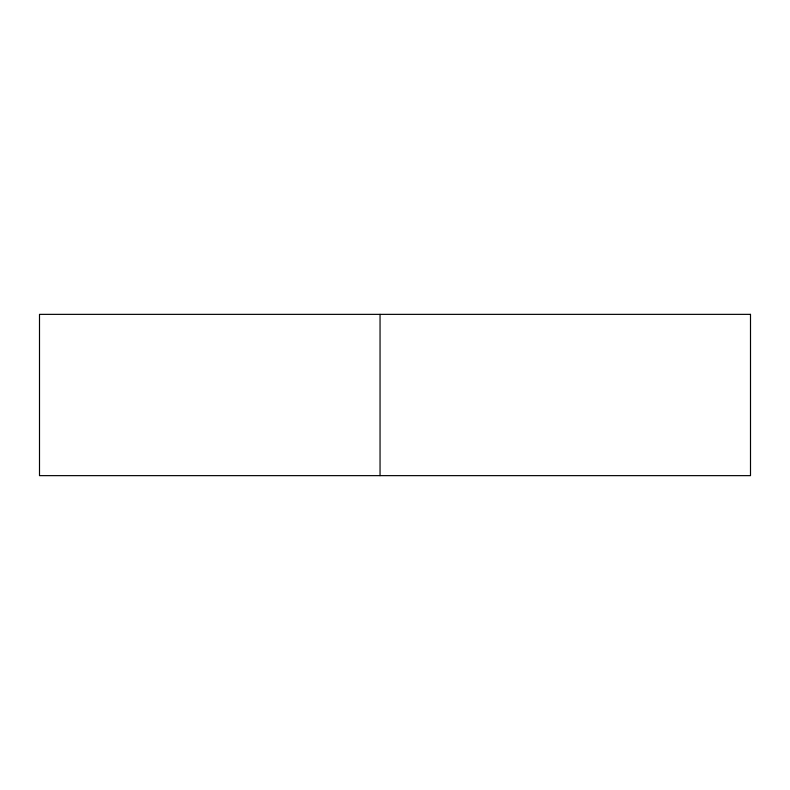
<?xml version="1.0" encoding="UTF-8"?>
<svg xmlns="http://www.w3.org/2000/svg" width="790" height="790" viewBox="0 0 790 790"><rect width="100%" height="100%" fill="white"/><g stroke="black" fill="none" stroke-linecap="round" stroke-linejoin="round"><path stroke-width="1.19" d="M380.049 314.361L380.049 475.639M750.5 314.361L39.5 314.361L39.5 475.639L750.5 475.639L750.5 314.361"/></g></svg>
